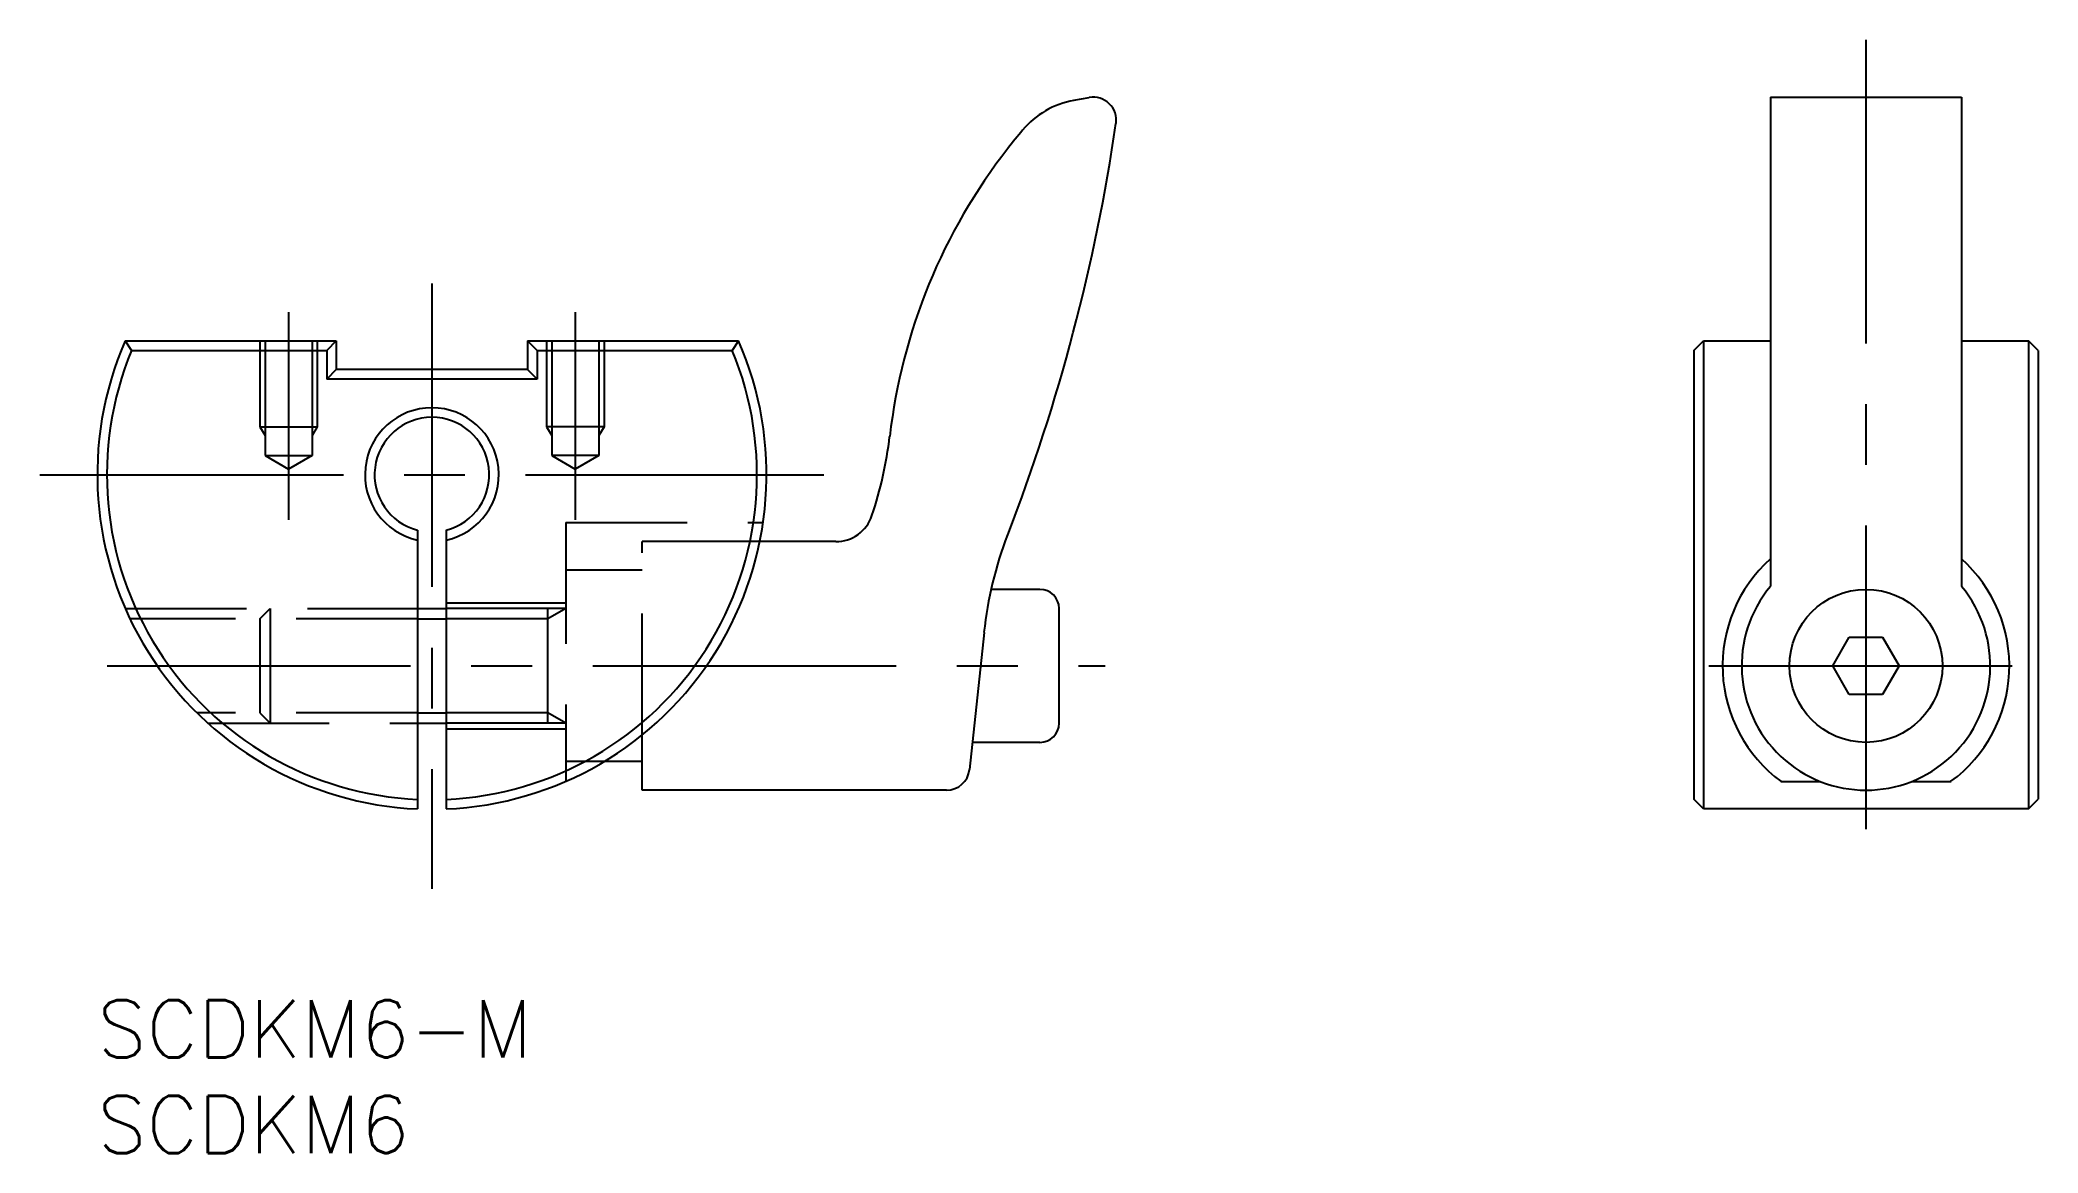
# Model space of a CAD drawing. Extents: x -3 to 102, y -8 to 50.
import ezdxf

# ---------------------------------------------------------------- set-up
doc = ezdxf.new("R2010")
doc.units = 0
doc.header["$LTSCALE"] = 0.5
doc.linetypes.add('CENTER', pattern=[50.8, 31.75, -6.35, 6.35, -6.35])
doc.linetypes.add('DASHED', pattern=[19.05, 12.7, -6.35])
doc.layers.get('0').update_dxf_attribs({"linetype": 'CONTINUOUS'})
for name, color, linetype in [('MSM_CENTER', 1, 'CENTER'), ('MSM_CONTINUOUS', 7, 'CONTINUOUS'), ('MSM_DASHED', 4, 'DASHED'), ('MSM_NARROW', 5, 'CONTINUOUS'), ('MSM_PART_NUMBER', 7, 'CONTINUOUS')]:
    doc.layers.add(name, color=color, linetype=linetype)
doc.styles.get("Standard").update_dxf_attribs({"font": 'txt.shx', "height": 3, "bigfont": 'bigfont.shx'})

# ---------------------------------------------------------------- blocks, each defined once
blk = doc.blocks.new('*U3')
at = {"layer": 'MSM_PART_NUMBER'}
blk.add_text('SCDKM6-M', height=3, dxfattribs=at).set_placement((0, -3))
blk = doc.blocks.new('*U4')
at = {"layer": 'MSM_PART_NUMBER'}
blk.add_text('SCDKM6', height=3, dxfattribs=at).set_placement((0, -8))

msp = doc.modelspace()

# ---------------------------------------------------------------- linework, layer by layer
at = {"layer": 'MSM_CENTER'}
for p, q in [((92.5, 50.22), (92.5, 6.98)), ((17.5, 37.48), (17.5, 5.81)), ((10, 35.98), (10, 25.12)), ((25, 35.98), (25, 25.12)), ((-3, 27.48), (38, 27.48)), ((0.51, 17.48), (52.71, 17.48)), ((84.28, 17.48), (100.72, 17.48))]:
    msp.add_line(p, q, dxfattribs=at)
at = {"layer": 'MSM_CONTINUOUS'}
for p, q in [((51.07, 47.06), (51.88, 47.2)), ((87.5, 47.22), (87.5, 21.64)), ((87.5, 47.22), (97.5, 47.22)), ((97.5, 47.22), (97.5, 21.64)), ((1.46, 34.48), (12.5, 34.48)), ((1.46, 34.48), (1.79, 33.98)), ((1.79, 33.98), (12, 33.98)), ((12.5, 34.48), (12, 33.98)), ((12, 33.98), (12, 32.48)), ((12.5, 34.48), (12.5, 32.98)), ((22.5, 34.48), (22.5, 32.98)), ((22.5, 34.48), (33.54, 34.48)), ((23, 33.98), (22.5, 34.48)), ((23, 33.98), (23, 32.48)), ((23, 33.98), (33.21, 33.98)), ((33.54, 34.48), (33.21, 33.98)), ((83.5, 33.98), (84, 34.48)), ((83.5, 33.98), (83.5, 10.5)), ((84, 34.48), (84, 10)), ((84, 34.48), (87.5, 34.48)), ((97.5, 34.48), (101, 34.48)), ((101, 34.48), (101, 10)), ((101.5, 33.98), (101, 34.48)), ((101.5, 33.98), (101.5, 10.5)), ((12.5, 32.98), (12, 32.48)), ((23, 32.48), (12, 32.48)), ((22.5, 32.98), (12.5, 32.98)), ((22.5, 32.98), (23, 32.48)), ((16.75, 24.58), (16.75, 10)), ((18.25, 24.58), (18.25, 10)), ((38.62, 23.98), (34.65, 23.98)), ((49.3, 21.48), (46.75, 21.48)), ((16.75, 20.48), (18.25, 20.48)), ((50.3, 14.48), (50.3, 20.48)), ((46.38, 19.23), (45.61, 12.06)), ((90.77, 17.48), (91.63, 18.98)), ((91.63, 18.98), (93.37, 18.98)), ((93.37, 18.98), (94.23, 17.48)), ((91.63, 15.98), (90.77, 17.48)), ((94.23, 17.48), (93.37, 15.98)), ((93.37, 15.98), (91.63, 15.98)), ((16.75, 14.48), (18.25, 14.48)), ((28.5, 10.98), (28.5, 13.87)), ((49.3, 13.48), (45.77, 13.48)), ((28.5, 12.48), (26.51, 12.48)), ((44.42, 10.98), (28.5, 10.98)), ((84, 10), (83.5, 10.5)), ((88.05, 11.44), (90.1, 11.44)), ((94.9, 11.44), (96.95, 11.44)), ((101, 10), (101.5, 10.5)), ((101, 10), (84, 10))]:
    msp.add_line(p, q, dxfattribs=at)
msp.add_circle((92.5, 17.48), 4, dxfattribs=at)
for centre, radius, start, end in [((51.85, 42.62), 4.5, 100, 140.208), ((52.09, 46.02), 1.2, 351.6349, 100), ((-45.66, 60.39), 100, 338.8628, 351.6349), ((79.13, 19.9), 40, 140.208, 141.9788), ((71.25, 26.06), 30, 141.9788, 173.4554), ((17.5, 27.48), 17.5, 156.4218, 267.5437), ((17.5, 27.48), 17, 157.5205, 267.4714), ((17.5, 27.48), 17.5, 272.4563, 23.5782), ((17.5, 27.48), 17, 272.5286, 22.4795), ((17.5, 27.48), 3.5, 282.3736, 257.6264), ((17.5, 27.48), 3, 284.4775, 255.5225), ((21.57, 31.76), 20, 341.2775, 353.4554), ((38.62, 25.98), 2, 270, 341.2775), ((66.26, 17.12), 20, 158.8685, 173.9316), ((92.5, 17.48), 7.5, 131.8103, 233.6298), ((92.5, 17.48), 7.5, 306.3702, 48.1897), ((49.3, 20.48), 1, 0, 90), ((92.5, 17.48), 6.5, 140.2849, 39.7151), ((49.3, 14.48), 1, 270, 0), ((44.42, 12.18), 1.2, 270, 353.9426)]:
    msp.add_arc(centre, radius, start, end, dxfattribs=at)
at = {"layer": 'MSM_DASHED'}
for p, q in [((8.5, 34.48), (8.5, 29.98)), ((8.77, 34.48), (8.77, 28.48)), ((11.23, 34.48), (11.23, 28.48)), ((11.5, 34.48), (11.5, 29.98)), ((23.5, 34.48), (23.5, 29.98)), ((23.77, 34.48), (23.77, 28.48)), ((26.23, 34.48), (26.23, 28.48)), ((26.5, 34.48), (26.5, 29.98)), ((8.5, 29.98), (8.77, 29.52)), ((8.5, 29.98), (11.5, 29.98)), ((11.5, 29.98), (11.23, 29.52)), ((23.5, 29.98), (23.77, 29.52)), ((26.5, 29.98), (23.5, 29.98)), ((26.5, 29.98), (26.23, 29.52)), ((8.77, 28.48), (11.23, 28.48)), ((8.77, 28.48), (10, 27.77)), ((11.23, 28.48), (10, 27.77)), ((26.23, 28.48), (23.77, 28.48)), ((23.77, 28.48), (25, 27.77)), ((26.23, 28.48), (25, 27.77)), ((24.5, 24.98), (24.5, 11.44)), ((24.5, 24.98), (34.82, 24.98)), ((28.5, 13.87), (28.5, 23.98)), ((34.65, 23.98), (28.5, 23.98)), ((28.5, 22.48), (24.5, 22.48)), ((1.46, 20.48), (16.75, 20.48)), ((16.75, 19.94), (1.71, 19.94)), ((8.5, 19.94), (9.04, 20.48)), ((8.5, 19.94), (8.5, 15.03)), ((9.04, 20.48), (9.04, 14.48)), ((18.25, 20.78), (24.5, 20.78)), ((24.5, 20.48), (18.25, 20.48)), ((23.56, 19.94), (18.25, 19.94)), ((24.5, 20.48), (23.56, 19.94)), ((23.56, 14.48), (23.56, 20.48)), ((16.75, 15.03), (5.21, 15.03)), ((8.5, 15.03), (9.04, 14.48)), ((23.56, 15.03), (18.25, 15.03)), ((24.5, 14.48), (23.56, 15.03)), ((5.78, 14.48), (16.75, 14.48)), ((24.5, 14.48), (18.25, 14.48)), ((18.25, 14.18), (24.5, 14.18)), ((26.51, 12.48), (24.5, 12.48))]:
    msp.add_line(p, q, dxfattribs=at)
at = {"layer": 'MSM_NARROW'}
for p, q in [((16.75, 19.94), (18.25, 19.94)), ((16.75, 15.03), (18.25, 15.03))]:
    msp.add_line(p, q, dxfattribs=at)

# ---------------------------------------------------------------- block references
for name in ['*U3', '*U4']:
    msp.add_blockref(name, (0, 0))

doc.saveas('drawing.dxf')
